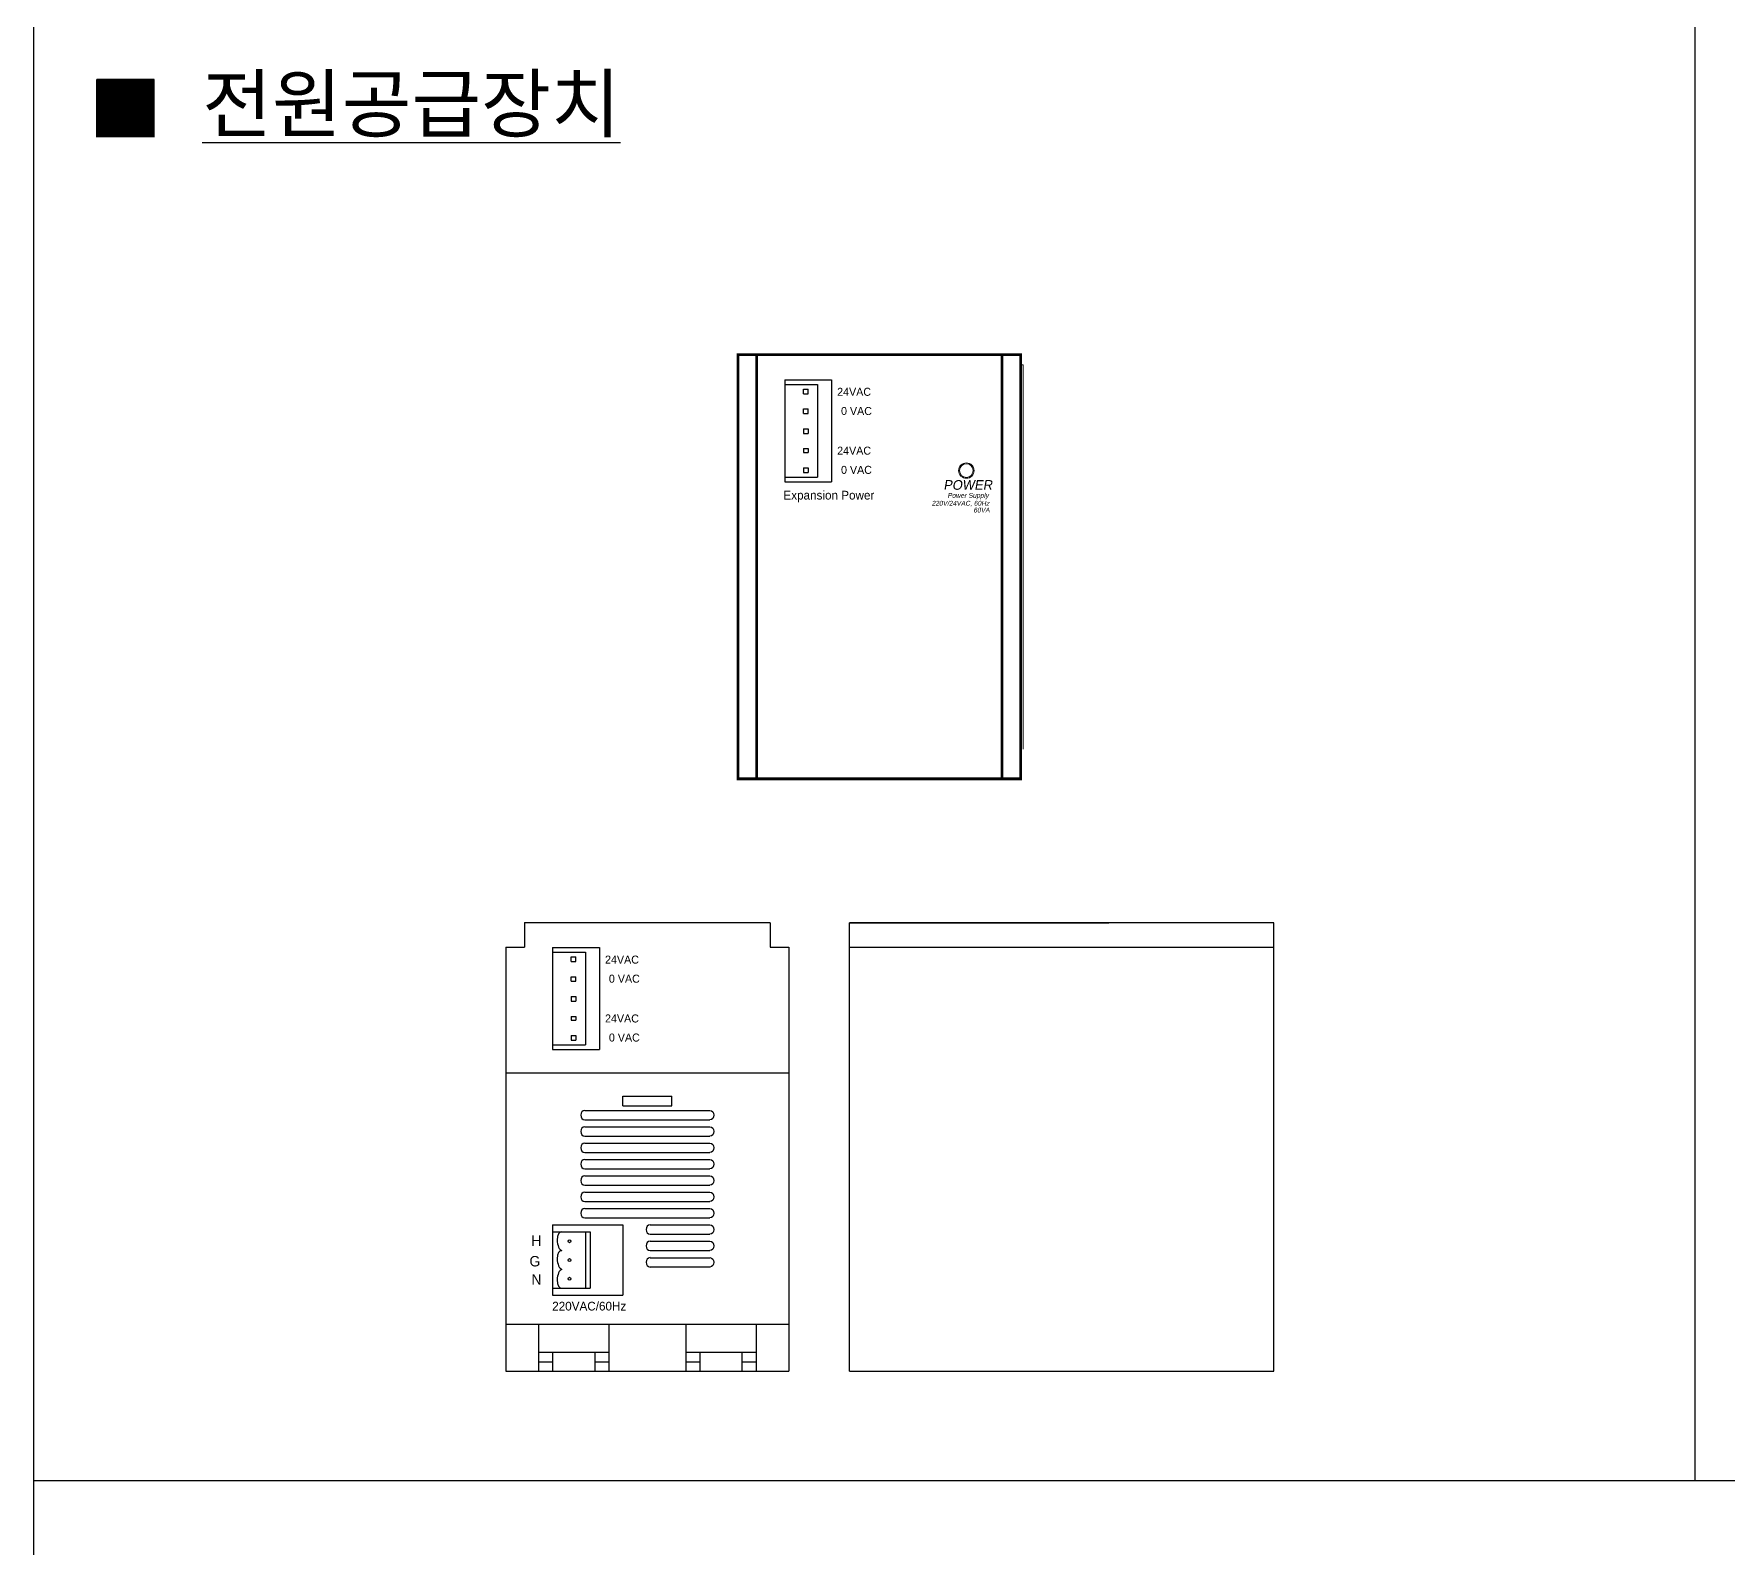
# Model space of a CAD drawing. Header units: millimetres. Extents: x 1282755 to 1285234, y -1758265 to -1757672.
# Drawn here: x 1284646.3 to 1284795.4, y -1757999.8 to -1757866.6 of the extents above; entities that cross this region are included whole.
import ezdxf

# ---------------------------------------------------------------- set-up
doc = ezdxf.new("R2010")
doc.units = ezdxf.units.MM
doc.layers.add('dimming', color=7, linetype='Continuous')
doc.layers.add('MR', color=7, linetype='Continuous')
doc.styles.add('Du', font='', dxfattribs={"width": 0.8})
doc.styles.add('새굴림', font='NGULIM.TTF')
doc.styles.add('스타일2', font='')
doc.styles.add('스타일3', font='NGULIM.TTF')
doc.styles.get('Du').set_extended_font_data('Dotum')
doc.styles.get('스타일2').set_extended_font_data('SeoulNamsan B')

msp = doc.modelspace()

# ---------------------------------------------------------------- linework, layer by layer
at = {"lineweight": -3}
for p, q in [((1284708.24, -1757894.81), (1284733.13, -1757894.81)), ((1284708.24, -1757894.81), (1284733.13, -1757894.81)), ((1284708.24, -1757932.14), (1284708.24, -1757894.81)), ((1284709.89, -1757932.14), (1284709.89, -1757894.81)), ((1284731.48, -1757932.14), (1284731.48, -1757894.81)), ((1284733.13, -1757894.81), (1284733.13, -1757932.14)), ((1284708.24, -1757932.14), (1284733.13, -1757932.14))]:
    msp.add_line(p, q, dxfattribs=at)
at = {"color": 7, "linetype": 'Continuous', "lineweight": 15}
for p, q in [((1284733.13, -1757924.56), (1284733.13, -1757895.73)), ((1284733.33, -1757895.7), (1284733.33, -1757924.56)), ((1284733.13, -1757929.53), (1284733.13, -1757924.56)), ((1284733.33, -1757924.56), (1284733.33, -1757929.53))]:
    msp.add_line(p, q, dxfattribs=at)
at = {"color": 8}
for p, q in [((1284712.35, -1757897.01), (1284716.47, -1757897.01)), ((1284712.35, -1757897.01), (1284712.35, -1757906)), ((1284712.35, -1757897.43), (1284715.23, -1757897.43)), ((1284714, -1757897.84), (1284714.41, -1757897.84)), ((1284714, -1757898.25), (1284714, -1757897.84)), ((1284714.41, -1757898.25), (1284714.41, -1757897.84)), ((1284715.23, -1757897.43), (1284715.23, -1757905.59)), ((1284716.47, -1757897.01), (1284716.47, -1757906)), ((1284714, -1757898.25), (1284714.41, -1757898.25)), ((1284714, -1757900), (1284714, -1757899.59)), ((1284714, -1757899.59), (1284714.41, -1757899.59)), ((1284714.41, -1757900), (1284714.41, -1757899.59)), ((1284714, -1757900), (1284714.41, -1757900)), ((1284714, -1757901.33), (1284714, -1757901.75)), ((1284714, -1757901.33), (1284714.41, -1757901.33)), ((1284714, -1757901.75), (1284714.41, -1757901.75)), ((1284714.41, -1757901.33), (1284714.41, -1757901.75)), ((1284714, -1757903.08), (1284714, -1757903.43)), ((1284714, -1757903.08), (1284714.41, -1757903.08)), ((1284714, -1757903.43), (1284714.41, -1757903.43)), ((1284714.41, -1757903.08), (1284714.41, -1757903.43)), ((1284712.35, -1757905.59), (1284715.23, -1757905.59)), ((1284714, -1757904.77), (1284714.41, -1757904.77)), ((1284714, -1757904.77), (1284714, -1757905.18)), ((1284714, -1757905.18), (1284714.41, -1757905.18)), ((1284714.41, -1757904.77), (1284714.41, -1757905.18)), ((1284712.35, -1757906), (1284716.47, -1757906))]:
    msp.add_line(p, q, dxfattribs=at)
at = {"color": 7}
for p, q in [((1284689.46, -1757944.77), (1284711.06, -1757944.77)), ((1284689.46, -1757944.77), (1284689.46, -1757946.95)), ((1284711.06, -1757944.8), (1284711.06, -1757946.95)), ((1284755.4, -1757944.8), (1284718.06, -1757944.8)), ((1284718.06, -1757984.26), (1284718.06, -1757944.8)), ((1284718.06, -1757944.8), (1284740.88, -1757944.8)), ((1284755.4, -1757984.26), (1284755.4, -1757944.8)), ((1284687.81, -1757946.95), (1284689.46, -1757946.95)), ((1284687.81, -1757946.95), (1284687.81, -1757984.26)), ((1284691.93, -1757946.98), (1284696.04, -1757946.98)), ((1284691.93, -1757946.98), (1284691.93, -1757955.97)), ((1284691.93, -1757947.39), (1284694.81, -1757947.39)), ((1284694.81, -1757947.39), (1284694.81, -1757955.56)), ((1284696.04, -1757946.98), (1284696.04, -1757955.97)), ((1284711.06, -1757946.95), (1284712.71, -1757946.95)), ((1284712.71, -1757946.95), (1284712.71, -1757984.26)), ((1284718.06, -1757946.95), (1284755.4, -1757946.95)), ((1284693.57, -1757947.8), (1284693.98, -1757947.8)), ((1284693.57, -1757948.21), (1284693.57, -1757947.8)), ((1284693.57, -1757948.21), (1284693.98, -1757948.21)), ((1284693.98, -1757948.21), (1284693.98, -1757947.8)), ((1284693.57, -1757949.96), (1284693.57, -1757949.55)), ((1284693.57, -1757949.55), (1284693.98, -1757949.55)), ((1284693.57, -1757949.96), (1284693.98, -1757949.96)), ((1284693.98, -1757949.96), (1284693.98, -1757949.55)), ((1284693.57, -1757951.3), (1284693.57, -1757951.71)), ((1284693.57, -1757951.3), (1284693.98, -1757951.3)), ((1284693.57, -1757951.71), (1284693.98, -1757951.71)), ((1284693.98, -1757951.3), (1284693.98, -1757951.71)), ((1284693.57, -1757953.05), (1284693.57, -1757953.39)), ((1284693.57, -1757953.05), (1284693.98, -1757953.05)), ((1284693.98, -1757953.05), (1284693.98, -1757953.39)), ((1284693.57, -1757953.39), (1284693.98, -1757953.39)), ((1284693.57, -1757954.73), (1284693.98, -1757954.73)), ((1284693.57, -1757954.73), (1284693.57, -1757955.14)), ((1284693.98, -1757954.73), (1284693.98, -1757955.14)), ((1284691.93, -1757955.56), (1284694.81, -1757955.56)), ((1284691.93, -1757955.97), (1284696.04, -1757955.97)), ((1284693.57, -1757955.14), (1284693.98, -1757955.14)), ((1284687.81, -1757958.02), (1284712.71, -1757958.02)), ((1284698.1, -1757960.08), (1284702.42, -1757960.08)), ((1284698.1, -1757960.08), (1284702.42, -1757960.08)), ((1284698.1, -1757960.91), (1284698.1, -1757960.08)), ((1284702.42, -1757960.91), (1284702.42, -1757960.08)), ((1284694.75, -1757961.32), (1284705.77, -1757961.32)), ((1284694.75, -1757962.14), (1284705.77, -1757962.14)), ((1284698.1, -1757960.91), (1284702.42, -1757960.91)), ((1284694.75, -1757962.76), (1284705.77, -1757962.76)), ((1284694.75, -1757963.58), (1284705.77, -1757963.58)), ((1284694.75, -1757964.2), (1284705.77, -1757964.2)), ((1284694.75, -1757965.02), (1284705.77, -1757965.02)), ((1284694.75, -1757965.64), (1284705.77, -1757965.64)), ((1284694.75, -1757966.46), (1284705.77, -1757966.46)), ((1284694.75, -1757967.08), (1284705.77, -1757967.08)), ((1284694.75, -1757967.9), (1284705.77, -1757967.9)), ((1284694.75, -1757968.52), (1284705.77, -1757968.52)), ((1284694.75, -1757969.34), (1284705.77, -1757969.34)), ((1284694.75, -1757969.96), (1284705.77, -1757969.96)), ((1284694.75, -1757970.78), (1284705.77, -1757970.78)), ((1284691.93, -1757971.4), (1284698.1, -1757971.4)), ((1284691.93, -1757971.4), (1284691.93, -1757977.57)), ((1284691.93, -1757972.02), (1284695.22, -1757972.02)), ((1284694.81, -1757972.02), (1284694.81, -1757976.96)), ((1284695.22, -1757972.02), (1284695.22, -1757976.96)), ((1284698.1, -1757971.4), (1284698.1, -1757977.57)), ((1284700.51, -1757971.4), (1284705.77, -1757971.4)), ((1284700.51, -1757972.22), (1284705.77, -1757972.22)), ((1284700.51, -1757972.84), (1284705.77, -1757972.84)), ((1284700.51, -1757973.66), (1284705.77, -1757973.66)), ((1284700.51, -1757974.28), (1284705.77, -1757974.28)), ((1284700.51, -1757975.1), (1284705.77, -1757975.1)), ((1284691.93, -1757976.96), (1284695.22, -1757976.96)), ((1284691.93, -1757977.57), (1284698.1, -1757977.57)), ((1284687.81, -1757980.14), (1284712.71, -1757980.14)), ((1284690.69, -1757980.14), (1284690.69, -1757984.26)), ((1284696.86, -1757980.14), (1284696.86, -1757984.26)), ((1284703.65, -1757980.14), (1284703.65, -1757984.26)), ((1284709.83, -1757980.14), (1284709.83, -1757984.26)), ((1284690.69, -1757982.61), (1284696.86, -1757982.61)), ((1284691.93, -1757982.61), (1284691.93, -1757984.26)), ((1284695.63, -1757982.61), (1284695.63, -1757984.26)), ((1284703.65, -1757982.61), (1284709.83, -1757982.61)), ((1284704.89, -1757982.61), (1284704.89, -1757984.26)), ((1284708.59, -1757982.61), (1284708.59, -1757984.26)), ((1284687.81, -1757984.26), (1284712.71, -1757984.26)), ((1284690.69, -1757983.44), (1284691.93, -1757983.44)), ((1284695.63, -1757983.44), (1284696.86, -1757983.44)), ((1284703.65, -1757983.44), (1284704.89, -1757983.44)), ((1284708.59, -1757983.44), (1284709.83, -1757983.44)), ((1284718.06, -1757984.26), (1284755.4, -1757984.26))]:
    msp.add_line(p, q, dxfattribs=at)
at = {"const_width": 0.24}
msp.add_lwpolyline([(1284709.89, -1757894.81), (1284709.89, -1757932.14), (1284731.48, -1757932.14), (1284731.48, -1757894.81), (1284708.24, -1757894.81), (1284708.24, -1757932.14), (1284733.13, -1757932.14), (1284733.13, -1757894.81), (1284731.48, -1757894.81)], dxfattribs=at)
at = {"color": 7, "linetype": 'Continuous', "lineweight": 15}
for radius in [0.68, 0.6]:
    msp.add_circle((1284728.34, -1757905.01), radius, dxfattribs=at)
at = {"color": 7}
for centre in [(1284693.41, -1757972.84), (1284693.41, -1757974.49), (1284693.41, -1757976.13)]:
    msp.add_circle(centre, 0.127, dxfattribs=at)
at = {"color": 7, "linetype": 'Continuous', "lineweight": 15}
msp.add_ellipse((1284733.33, -1757895.73), major_axis=(0.199, 0), ratio=0.183534, start_param=1.570796, end_param=3.141593, dxfattribs=at)
at = {"color": 7}
for centre, major_axis, ratio, start_param, end_param in [((1284694.75, -1757961.73), (0, -0.412), 0.85394, 3.141593, 6.283185), ((1284694.75, -1757963.17), (0, -0.412), 0.85394, 3.141593, 6.283185), ((1284694.75, -1757964.61), (0, -0.412), 0.85394, 3.141593, 6.283185), ((1284694.75, -1757966.05), (0, -0.412), 0.85394, 3.141593, 6.283185), ((1284694.75, -1757967.49), (0, -0.412), 0.85394, 3.141593, 6.283185), ((1284694.75, -1757968.93), (0, -0.412), 0.85394, 3.141593, 6.283185), ((1284694.75, -1757970.37), (0, -0.412), 0.85394, 3.141593, 6.283185), ((1284692.75, -1757972.84), (-0.074, 0.83), 0.498193, -0.178165, 2.963427), ((1284700.51, -1757971.81), (0, -0.412), 0.85394, 3.141593, 6.283185), ((1284692.75, -1757974.49), (-0.074, 0.83), 0.498193, -0.178165, 2.963427), ((1284700.51, -1757973.25), (0, -0.412), 0.85394, 3.141593, 6.283185), ((1284692.75, -1757976.13), (0.067, 0.828), 0.500535, 0.160867, 3.302459), ((1284700.51, -1757974.69), (0, -0.412), 0.85394, 3.141593, 6.283185)]:
    msp.add_ellipse(centre, major_axis=major_axis, ratio=ratio, start_param=start_param, end_param=end_param, dxfattribs=at)
at = {"color": 7, "extrusion": (0, 0, -1)}
for centre in [(1284705.77, -1757961.73), (1284705.77, -1757963.17), (1284705.77, -1757964.61), (1284705.77, -1757966.05), (1284705.77, -1757967.49), (1284705.77, -1757968.93), (1284705.77, -1757970.37), (1284705.77, -1757971.81), (1284705.77, -1757973.25), (1284705.77, -1757974.69)]:
    msp.add_ellipse(centre, major_axis=(0, -0.412), ratio=0.85394, start_param=3.141593, end_param=6.283185, dxfattribs=at)
at = {"layer": 'dimming', "color": 7}
for p, q in [((1284656.87, -1757870.59), (1284651.8, -1757870.59)), ((1284651.8, -1757870.59), (1284651.8, -1757875.67)), ((1284651.82, -1757875.67), (1284651.82, -1757870.59)), ((1284651.84, -1757875.67), (1284651.84, -1757870.59)), ((1284651.86, -1757875.67), (1284651.86, -1757870.59)), ((1284651.88, -1757875.67), (1284651.88, -1757870.59)), ((1284651.9, -1757875.67), (1284651.9, -1757870.59)), ((1284651.93, -1757875.67), (1284651.93, -1757870.59)), ((1284651.95, -1757875.67), (1284651.95, -1757870.59)), ((1284651.97, -1757875.67), (1284651.97, -1757870.59)), ((1284651.99, -1757875.67), (1284651.99, -1757870.59)), ((1284652.01, -1757875.67), (1284652.01, -1757870.59)), ((1284652.04, -1757875.67), (1284652.04, -1757870.59)), ((1284652.06, -1757875.67), (1284652.06, -1757870.59)), ((1284652.08, -1757875.67), (1284652.08, -1757870.59)), ((1284652.1, -1757875.67), (1284652.1, -1757870.59)), ((1284652.12, -1757875.67), (1284652.12, -1757870.59)), ((1284652.15, -1757875.67), (1284652.15, -1757870.59)), ((1284652.17, -1757875.67), (1284652.17, -1757870.59)), ((1284652.19, -1757875.67), (1284652.19, -1757870.59)), ((1284652.21, -1757875.67), (1284652.21, -1757870.59)), ((1284652.23, -1757875.67), (1284652.23, -1757870.59)), ((1284652.26, -1757875.67), (1284652.26, -1757870.59)), ((1284652.28, -1757875.67), (1284652.28, -1757870.59)), ((1284652.3, -1757875.67), (1284652.3, -1757870.59)), ((1284652.32, -1757875.67), (1284652.32, -1757870.59)), ((1284652.35, -1757875.67), (1284652.35, -1757870.59)), ((1284652.37, -1757875.67), (1284652.37, -1757870.59)), ((1284652.39, -1757875.67), (1284652.39, -1757870.59)), ((1284652.41, -1757875.67), (1284652.41, -1757870.59)), ((1284652.43, -1757875.67), (1284652.43, -1757870.59)), ((1284652.46, -1757875.67), (1284652.46, -1757870.59)), ((1284652.48, -1757875.67), (1284652.48, -1757870.59)), ((1284652.5, -1757875.67), (1284652.5, -1757870.59)), ((1284652.52, -1757875.67), (1284652.52, -1757870.59)), ((1284652.54, -1757875.67), (1284652.54, -1757870.59)), ((1284652.57, -1757875.67), (1284652.57, -1757870.59)), ((1284652.59, -1757875.67), (1284652.59, -1757870.59)), ((1284652.61, -1757875.67), (1284652.61, -1757870.59)), ((1284652.63, -1757875.67), (1284652.63, -1757870.59)), ((1284652.65, -1757875.67), (1284652.65, -1757870.59)), ((1284652.68, -1757875.67), (1284652.68, -1757870.59)), ((1284652.7, -1757875.67), (1284652.7, -1757870.59)), ((1284652.72, -1757875.67), (1284652.72, -1757870.59)), ((1284652.74, -1757875.67), (1284652.74, -1757870.59)), ((1284652.76, -1757875.67), (1284652.76, -1757870.59)), ((1284652.79, -1757875.67), (1284652.79, -1757870.59)), ((1284652.81, -1757875.67), (1284652.81, -1757870.59)), ((1284652.83, -1757875.67), (1284652.83, -1757870.59)), ((1284652.85, -1757875.67), (1284652.85, -1757870.59)), ((1284652.87, -1757875.67), (1284652.87, -1757870.59)), ((1284652.9, -1757875.67), (1284652.9, -1757870.59)), ((1284652.92, -1757875.67), (1284652.92, -1757870.59)), ((1284652.94, -1757875.67), (1284652.94, -1757870.59)), ((1284652.96, -1757875.67), (1284652.96, -1757870.59)), ((1284652.99, -1757875.67), (1284652.99, -1757870.59)), ((1284653.01, -1757875.67), (1284653.01, -1757870.59)), ((1284653.03, -1757875.67), (1284653.03, -1757870.59)), ((1284653.05, -1757875.67), (1284653.05, -1757870.59)), ((1284653.07, -1757875.67), (1284653.07, -1757870.59)), ((1284653.1, -1757875.67), (1284653.1, -1757870.59)), ((1284653.12, -1757875.67), (1284653.12, -1757870.59)), ((1284653.14, -1757875.67), (1284653.14, -1757870.59)), ((1284653.16, -1757875.67), (1284653.16, -1757870.59)), ((1284653.18, -1757875.67), (1284653.18, -1757870.59)), ((1284653.21, -1757875.67), (1284653.21, -1757870.59)), ((1284653.23, -1757875.67), (1284653.23, -1757870.59)), ((1284653.25, -1757875.67), (1284653.25, -1757870.59)), ((1284653.27, -1757875.67), (1284653.27, -1757870.59)), ((1284653.29, -1757875.67), (1284653.29, -1757870.59)), ((1284653.32, -1757875.67), (1284653.32, -1757870.59)), ((1284653.34, -1757875.67), (1284653.34, -1757870.59)), ((1284653.36, -1757875.67), (1284653.36, -1757870.59)), ((1284653.38, -1757875.67), (1284653.38, -1757870.59)), ((1284653.4, -1757875.67), (1284653.4, -1757870.59)), ((1284653.43, -1757875.67), (1284653.43, -1757870.59)), ((1284653.45, -1757875.67), (1284653.45, -1757870.59)), ((1284653.47, -1757875.67), (1284653.47, -1757870.59)), ((1284653.49, -1757875.67), (1284653.49, -1757870.59)), ((1284653.52, -1757875.67), (1284653.52, -1757870.59)), ((1284653.54, -1757875.67), (1284653.54, -1757870.59)), ((1284653.56, -1757875.67), (1284653.56, -1757870.59)), ((1284653.58, -1757875.67), (1284653.58, -1757870.59)), ((1284653.6, -1757875.67), (1284653.6, -1757870.59)), ((1284653.63, -1757875.67), (1284653.63, -1757870.59)), ((1284653.65, -1757875.67), (1284653.65, -1757870.59)), ((1284653.67, -1757875.67), (1284653.67, -1757870.59)), ((1284653.69, -1757875.67), (1284653.69, -1757870.59)), ((1284653.71, -1757875.67), (1284653.71, -1757870.59)), ((1284653.74, -1757875.67), (1284653.74, -1757870.59)), ((1284653.76, -1757875.67), (1284653.76, -1757870.59)), ((1284653.78, -1757875.67), (1284653.78, -1757870.59)), ((1284653.8, -1757875.67), (1284653.8, -1757870.59)), ((1284653.82, -1757875.67), (1284653.82, -1757870.59)), ((1284653.85, -1757875.67), (1284653.85, -1757870.59)), ((1284653.87, -1757875.67), (1284653.87, -1757870.59)), ((1284653.89, -1757875.67), (1284653.89, -1757870.59)), ((1284653.91, -1757875.67), (1284653.91, -1757870.59)), ((1284653.93, -1757875.67), (1284653.93, -1757870.59)), ((1284653.96, -1757875.67), (1284653.96, -1757870.59)), ((1284653.98, -1757875.67), (1284653.98, -1757870.59)), ((1284654, -1757875.67), (1284654, -1757870.59)), ((1284654.02, -1757875.67), (1284654.02, -1757870.59)), ((1284654.05, -1757875.67), (1284654.05, -1757870.59)), ((1284654.07, -1757875.67), (1284654.07, -1757870.59)), ((1284654.09, -1757875.67), (1284654.09, -1757870.59)), ((1284654.11, -1757875.67), (1284654.11, -1757870.59)), ((1284654.13, -1757875.67), (1284654.13, -1757870.59)), ((1284654.16, -1757875.67), (1284654.16, -1757870.59)), ((1284654.18, -1757875.67), (1284654.18, -1757870.59)), ((1284654.2, -1757875.67), (1284654.2, -1757870.59)), ((1284654.22, -1757875.67), (1284654.22, -1757870.59)), ((1284654.24, -1757875.67), (1284654.24, -1757870.59)), ((1284654.27, -1757875.67), (1284654.27, -1757870.59)), ((1284654.29, -1757875.67), (1284654.29, -1757870.59)), ((1284654.31, -1757875.67), (1284654.31, -1757870.59)), ((1284654.33, -1757875.67), (1284654.33, -1757870.59)), ((1284654.35, -1757875.67), (1284654.35, -1757870.59)), ((1284654.38, -1757875.67), (1284654.38, -1757870.59)), ((1284654.4, -1757875.67), (1284654.4, -1757870.59)), ((1284654.42, -1757875.67), (1284654.42, -1757870.59)), ((1284654.44, -1757875.67), (1284654.44, -1757870.59)), ((1284654.46, -1757875.67), (1284654.46, -1757870.59)), ((1284654.49, -1757875.67), (1284654.49, -1757870.59)), ((1284654.51, -1757875.67), (1284654.51, -1757870.59)), ((1284654.53, -1757875.67), (1284654.53, -1757870.59)), ((1284654.55, -1757875.67), (1284654.55, -1757870.59)), ((1284654.57, -1757875.67), (1284654.57, -1757870.59)), ((1284654.6, -1757875.67), (1284654.6, -1757870.59)), ((1284654.62, -1757875.67), (1284654.62, -1757870.59)), ((1284654.64, -1757875.67), (1284654.64, -1757870.59)), ((1284654.66, -1757875.67), (1284654.66, -1757870.59)), ((1284654.69, -1757875.67), (1284654.69, -1757870.59)), ((1284654.71, -1757875.67), (1284654.71, -1757870.59)), ((1284654.73, -1757875.67), (1284654.73, -1757870.59)), ((1284654.75, -1757875.67), (1284654.75, -1757870.59)), ((1284654.77, -1757875.67), (1284654.77, -1757870.59)), ((1284654.8, -1757875.67), (1284654.8, -1757870.59)), ((1284654.82, -1757875.67), (1284654.82, -1757870.59)), ((1284654.84, -1757875.67), (1284654.84, -1757870.59)), ((1284654.86, -1757875.67), (1284654.86, -1757870.59)), ((1284654.88, -1757875.67), (1284654.88, -1757870.59)), ((1284654.91, -1757875.67), (1284654.91, -1757870.59)), ((1284654.93, -1757875.67), (1284654.93, -1757870.59)), ((1284654.95, -1757875.67), (1284654.95, -1757870.59)), ((1284654.97, -1757875.67), (1284654.97, -1757870.59)), ((1284654.99, -1757875.67), (1284654.99, -1757870.59)), ((1284655.02, -1757875.67), (1284655.02, -1757870.59)), ((1284655.04, -1757875.67), (1284655.04, -1757870.59)), ((1284655.06, -1757875.67), (1284655.06, -1757870.59)), ((1284655.08, -1757875.67), (1284655.08, -1757870.59)), ((1284655.1, -1757875.67), (1284655.1, -1757870.59)), ((1284655.13, -1757875.67), (1284655.13, -1757870.59)), ((1284655.15, -1757875.67), (1284655.15, -1757870.59)), ((1284655.17, -1757875.67), (1284655.17, -1757870.59)), ((1284655.19, -1757875.67), (1284655.19, -1757870.59)), ((1284655.22, -1757875.67), (1284655.22, -1757870.59)), ((1284655.24, -1757875.67), (1284655.24, -1757870.59)), ((1284655.26, -1757875.67), (1284655.26, -1757870.59)), ((1284655.28, -1757875.67), (1284655.28, -1757870.59)), ((1284655.3, -1757875.67), (1284655.3, -1757870.59)), ((1284655.33, -1757875.67), (1284655.33, -1757870.59)), ((1284655.35, -1757875.67), (1284655.35, -1757870.59)), ((1284655.37, -1757875.67), (1284655.37, -1757870.59)), ((1284655.39, -1757875.67), (1284655.39, -1757870.59)), ((1284655.41, -1757875.67), (1284655.41, -1757870.59)), ((1284655.44, -1757875.67), (1284655.44, -1757870.59)), ((1284655.46, -1757875.67), (1284655.46, -1757870.59)), ((1284655.48, -1757875.67), (1284655.48, -1757870.59)), ((1284655.5, -1757875.67), (1284655.5, -1757870.59)), ((1284655.52, -1757875.67), (1284655.52, -1757870.59)), ((1284655.55, -1757875.67), (1284655.55, -1757870.59)), ((1284655.57, -1757875.67), (1284655.57, -1757870.59)), ((1284655.59, -1757875.67), (1284655.59, -1757870.59)), ((1284655.61, -1757875.67), (1284655.61, -1757870.59)), ((1284655.63, -1757875.67), (1284655.63, -1757870.59)), ((1284655.66, -1757875.67), (1284655.66, -1757870.59)), ((1284655.68, -1757875.67), (1284655.68, -1757870.59)), ((1284655.7, -1757875.67), (1284655.7, -1757870.59)), ((1284655.72, -1757875.67), (1284655.72, -1757870.59)), ((1284655.74, -1757875.67), (1284655.74, -1757870.59)), ((1284655.77, -1757875.67), (1284655.77, -1757870.59)), ((1284655.79, -1757875.67), (1284655.79, -1757870.59)), ((1284655.81, -1757875.67), (1284655.81, -1757870.59)), ((1284655.83, -1757875.67), (1284655.83, -1757870.59)), ((1284655.86, -1757875.67), (1284655.86, -1757870.59)), ((1284655.88, -1757875.67), (1284655.88, -1757870.59)), ((1284655.9, -1757875.67), (1284655.9, -1757870.59)), ((1284655.92, -1757875.67), (1284655.92, -1757870.59)), ((1284655.94, -1757875.67), (1284655.94, -1757870.59)), ((1284655.97, -1757875.67), (1284655.97, -1757870.59)), ((1284655.99, -1757875.67), (1284655.99, -1757870.59)), ((1284656.01, -1757875.67), (1284656.01, -1757870.59)), ((1284656.03, -1757875.67), (1284656.03, -1757870.59)), ((1284656.05, -1757875.67), (1284656.05, -1757870.59)), ((1284656.08, -1757875.67), (1284656.08, -1757870.59)), ((1284656.1, -1757875.67), (1284656.1, -1757870.59)), ((1284656.12, -1757875.67), (1284656.12, -1757870.59)), ((1284656.14, -1757875.67), (1284656.14, -1757870.59)), ((1284656.16, -1757875.67), (1284656.16, -1757870.59)), ((1284656.19, -1757875.67), (1284656.19, -1757870.59)), ((1284656.21, -1757875.67), (1284656.21, -1757870.59)), ((1284656.23, -1757875.67), (1284656.23, -1757870.59)), ((1284656.25, -1757875.67), (1284656.25, -1757870.59)), ((1284656.27, -1757875.67), (1284656.27, -1757870.59)), ((1284656.3, -1757875.67), (1284656.3, -1757870.59)), ((1284656.32, -1757875.67), (1284656.32, -1757870.59)), ((1284656.34, -1757875.67), (1284656.34, -1757870.59)), ((1284656.36, -1757875.67), (1284656.36, -1757870.59)), ((1284656.39, -1757875.67), (1284656.39, -1757870.59)), ((1284656.41, -1757875.67), (1284656.41, -1757870.59)), ((1284656.43, -1757875.67), (1284656.43, -1757870.59)), ((1284656.45, -1757875.67), (1284656.45, -1757870.59)), ((1284656.47, -1757875.67), (1284656.47, -1757870.59)), ((1284656.5, -1757875.67), (1284656.5, -1757870.59)), ((1284656.52, -1757875.67), (1284656.52, -1757870.59)), ((1284656.54, -1757875.67), (1284656.54, -1757870.59)), ((1284656.56, -1757875.67), (1284656.56, -1757870.59)), ((1284656.58, -1757875.67), (1284656.58, -1757870.59)), ((1284656.61, -1757875.67), (1284656.61, -1757870.59)), ((1284656.63, -1757875.67), (1284656.63, -1757870.59)), ((1284656.65, -1757875.67), (1284656.65, -1757870.59)), ((1284656.67, -1757875.67), (1284656.67, -1757870.59)), ((1284656.69, -1757875.67), (1284656.69, -1757870.59)), ((1284656.72, -1757875.67), (1284656.72, -1757870.59)), ((1284656.74, -1757875.67), (1284656.74, -1757870.59)), ((1284656.76, -1757875.67), (1284656.76, -1757870.59)), ((1284656.78, -1757875.67), (1284656.78, -1757870.59)), ((1284656.8, -1757875.67), (1284656.8, -1757870.59)), ((1284656.83, -1757875.67), (1284656.83, -1757870.59)), ((1284656.85, -1757875.67), (1284656.85, -1757870.59)), ((1284656.87, -1757875.67), (1284656.87, -1757870.59))]:
    msp.add_line(p, q, dxfattribs=at)
at = {"layer": 'MR', "color": 2}
for p, q in [((1284792.46, -1757733.1), (1284792.46, -1757993.91)), ((1284938.65, -1757993.91), (1284646.27, -1757993.91))]:
    msp.add_line(p, q, dxfattribs=at)
msp.add_lwpolyline([(1284938.65, -1757863.51), (1284938.65, -1758197.07), (1284646.27, -1758197.07), (1284646.27, -1757863.51)], dxfattribs=at)

# ---------------------------------------------------------------- texts
at = {"color": 8, "style": '스타일3'}
for s, height, p in [('24VAC', 0.704, (1284716.97, -1757898.43)), ('0 VAC', 0.704, (1284717.31, -1757900.12)), ('24VAC', 0.704, (1284716.97, -1757903.61)), ('0 VAC', 0.704, (1284717.31, -1757905.3)), ('Expansion Power', 0.7689, (1284712.24, -1757907.56))]:
    msp.add_text(s, height=height, dxfattribs=at).set_placement(p)
at = {"color": 8, "style": '스타일2', "oblique": 10}
for s, height, p in [('POWER', 0.85, (1284726.32, -1757906.7)), ('Power Supply', 0.4252, (1284726.68, -1757907.41)), ('220V/24VAC, 60Hz', 0.4252, (1284725.28, -1757908.1)), ('60VA', 0.425, (1284728.96, -1757908.7))]:
    msp.add_text(s, height=height, dxfattribs=at).set_placement(p)
at = {"color": 7, "style": '새굴림'}
for s, height, p in [('24VAC', 0.704, (1284696.54, -1757948.4)), ('0 VAC', 0.704, (1284696.88, -1757950.08)), ('24VAC', 0.704, (1284696.54, -1757953.58)), ('0 VAC', 0.704, (1284696.88, -1757955.26)), ('H', 0.916, (1284690.05, -1757973.24)), ('G', 0.916, (1284689.89, -1757975.05)), ('N', 0.916, (1284690.06, -1757976.65)), ('220VAC/60Hz', 0.7692, (1284691.89, -1757978.93))]:
    msp.add_text(s, height=height, dxfattribs=at).set_placement(p)
at = {"layer": 'dimming', "style": 'Du'}
msp.add_text('%%U전원공급장치', height=4.89, dxfattribs=at).set_placement((1284661.09, -1757875.17))

doc.saveas('drawing.dxf')
